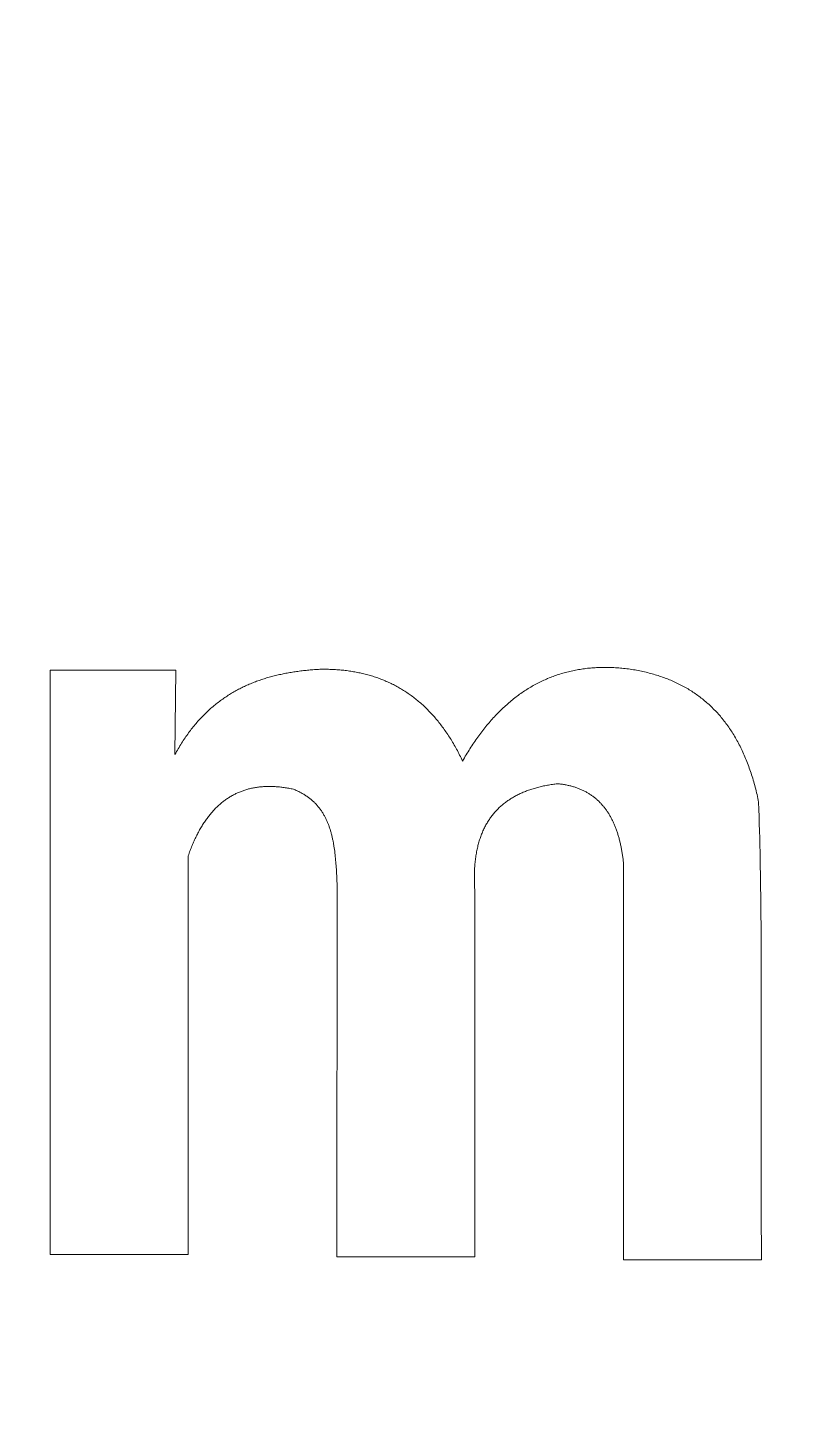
# Model space of a CAD drawing. Header units: millimetres. Extents: x 1182829 to 1183704, y -71582 to -71209.
# Drawn here: x 1182846.99 to 1182847.47, y -71525.89 to -71525.02 of the extents above; entities that cross this region are included whole.
import ezdxf

# ---------------------------------------------------------------- set-up
doc = ezdxf.new("R2010")
doc.units = ezdxf.units.MM
doc.layers.get('0').update_dxf_attribs({"lineweight": 9})

msp = doc.modelspace()

# ---------------------------------------------------------------- linework, layer by layer
msp.add_lwpolyline([(1182847.36738, -71525.80043), (1182847.45472, -71525.80043), (1182847.45472, -71525.80043), (1182847.45467, -71525.7959), (1182847.45462, -71525.79138), (1182847.45458, -71525.78686), (1182847.45454, -71525.78234), (1182847.45451, -71525.77782), (1182847.45448, -71525.7733), (1182847.45446, -71525.76878), (1182847.45443, -71525.76425), (1182847.45442, -71525.75973), (1182847.4544, -71525.75521), (1182847.45438, -71525.74617), (1182847.45438, -71525.73712), (1182847.45438, -71525.72808), (1182847.45439, -71525.71903), (1182847.4544, -71525.70999), (1182847.45442, -71525.70094), (1182847.45444, -71525.69189), (1182847.45449, -71525.6738), (1182847.45451, -71525.66475), (1182847.45453, -71525.6557), (1182847.45454, -71525.64665), (1182847.45454, -71525.63759), (1182847.45453, -71525.62854), (1182847.45452, -71525.61949), (1182847.4545, -71525.61496), (1182847.45449, -71525.61044), (1182847.45447, -71525.60591), (1182847.45444, -71525.60138), (1182847.45442, -71525.59685), (1182847.45438, -71525.59232), (1182847.45435, -71525.5878), (1182847.45431, -71525.58327), (1182847.45426, -71525.57874), (1182847.45421, -71525.57421), (1182847.45415, -71525.56968), (1182847.45409, -71525.56515), (1182847.45403, -71525.56062), (1182847.45395, -71525.55609), (1182847.45387, -71525.55156), (1182847.45379, -71525.54703), (1182847.4537, -71525.5425), (1182847.4536, -71525.53797), (1182847.45349, -71525.53344), (1182847.45338, -71525.5289), (1182847.45326, -71525.52437), (1182847.45313, -71525.51984), (1182847.453, -71525.51531), (1182847.45285, -71525.51077), (1182847.45285, -71525.51077), (1182847.4526, -71525.50955), (1182847.45235, -71525.50834), (1182847.45208, -71525.50713), (1182847.45181, -71525.50594), (1182847.45153, -71525.50475), (1182847.45125, -71525.50358), (1182847.45096, -71525.50241), (1182847.45066, -71525.50125), (1182847.45035, -71525.50011), (1182847.45004, -71525.49897), (1182847.44972, -71525.49784), (1182847.4494, -71525.49672), (1182847.44907, -71525.49561), (1182847.44873, -71525.4945), (1182847.44838, -71525.49341), (1182847.44803, -71525.49233), (1182847.44767, -71525.49126), (1182847.44731, -71525.49019), (1182847.44694, -71525.48913), (1182847.44656, -71525.48809), (1182847.44618, -71525.48705), (1182847.44578, -71525.48602), (1182847.44539, -71525.485), (1182847.44498, -71525.48399), (1182847.44457, -71525.48299), (1182847.44415, -71525.482), (1182847.44373, -71525.48102), (1182847.4433, -71525.48004), (1182847.44286, -71525.47908), (1182847.44242, -71525.47812), (1182847.44197, -71525.47718), (1182847.44151, -71525.47624), (1182847.44105, -71525.47531), (1182847.44058, -71525.47439), (1182847.4401, -71525.47348), (1182847.43962, -71525.47258), (1182847.43913, -71525.47169), (1182847.43863, -71525.4708), (1182847.43813, -71525.46993), (1182847.43762, -71525.46906), (1182847.43711, -71525.4682), (1182847.43658, -71525.46735), (1182847.43606, -71525.46652), (1182847.43552, -71525.46568), (1182847.43498, -71525.46486), (1182847.43443, -71525.46405), (1182847.43388, -71525.46325), (1182847.43332, -71525.46245), (1182847.43275, -71525.46166), (1182847.43218, -71525.46089), (1182847.4316, -71525.46012), (1182847.43102, -71525.45936), (1182847.43042, -71525.45861), (1182847.42982, -71525.45786), (1182847.42922, -71525.45713), (1182847.42861, -71525.4564), (1182847.42799, -71525.45569), (1182847.42737, -71525.45498), (1182847.42674, -71525.45428), (1182847.4261, -71525.45359), (1182847.42546, -71525.4529), (1182847.42481, -71525.45223), (1182847.42415, -71525.45157), (1182847.42349, -71525.45091), (1182847.42283, -71525.45026), (1182847.42215, -71525.44962), (1182847.42147, -71525.44899), (1182847.42078, -71525.44837), (1182847.42009, -71525.44776), (1182847.41939, -71525.44715), (1182847.41869, -71525.44655), (1182847.41798, -71525.44597), (1182847.41726, -71525.44539), (1182847.41654, -71525.44481), (1182847.41581, -71525.44425), (1182847.41507, -71525.4437), (1182847.41433, -71525.44315), (1182847.41358, -71525.44261), (1182847.41282, -71525.44208), (1182847.41206, -71525.44156), (1182847.4113, -71525.44105), (1182847.41052, -71525.44055), (1182847.40974, -71525.44005), (1182847.40896, -71525.43956), (1182847.40817, -71525.43908), (1182847.40737, -71525.43861), (1182847.40657, -71525.43815), (1182847.40576, -71525.4377), (1182847.40494, -71525.43725), (1182847.40412, -71525.43681), (1182847.40329, -71525.43638), (1182847.40246, -71525.43596), (1182847.40162, -71525.43555), (1182847.40077, -71525.43514), (1182847.39992, -71525.43475), (1182847.39906, -71525.43436), (1182847.3982, -71525.43398), (1182847.39733, -71525.43361), (1182847.39645, -71525.43324), (1182847.39557, -71525.43289), (1182847.39468, -71525.43254), (1182847.39379, -71525.4322), (1182847.39289, -71525.43187), (1182847.39198, -71525.43154), (1182847.39107, -71525.43123), (1182847.39015, -71525.43092), (1182847.38923, -71525.43062), (1182847.3883, -71525.43033), (1182847.38736, -71525.43004), (1182847.38642, -71525.42977), (1182847.38548, -71525.4295), (1182847.38452, -71525.42924), (1182847.38356, -71525.42899), (1182847.3826, -71525.42875), (1182847.38163, -71525.42851), (1182847.38065, -71525.42828), (1182847.37967, -71525.42806), (1182847.37868, -71525.42785), (1182847.37768, -71525.42764), (1182847.37668, -71525.42745), (1182847.37568, -71525.42726), (1182847.37467, -71525.42708), (1182847.37365, -71525.42691), (1182847.37263, -71525.42674), (1182847.3716, -71525.42658), (1182847.37056, -71525.42643), (1182847.36952, -71525.42629), (1182847.36848, -71525.42616), (1182847.36848, -71525.42616), (1182847.36743, -71525.42605), (1182847.3664, -71525.42594), (1182847.36536, -71525.42585), (1182847.36434, -71525.42577), (1182847.36331, -71525.42569), (1182847.36229, -71525.42563), (1182847.36127, -71525.42557), (1182847.36026, -71525.42552), (1182847.35925, -71525.42549), (1182847.35824, -71525.42546), (1182847.35724, -71525.42544), (1182847.35624, -71525.42543), (1182847.35525, -71525.42543), (1182847.35425, -71525.42544), (1182847.35327, -71525.42545), (1182847.35228, -71525.42548), (1182847.3513, -71525.42552), (1182847.35033, -71525.42556), (1182847.34936, -71525.42561), (1182847.34839, -71525.42568), (1182847.34742, -71525.42575), (1182847.34646, -71525.42583), (1182847.34551, -71525.42592), (1182847.34455, -71525.42602), (1182847.34361, -71525.42613), (1182847.34266, -71525.42625), (1182847.34172, -71525.42638), (1182847.34078, -71525.42651), (1182847.33985, -71525.42666), (1182847.33892, -71525.42681), (1182847.33799, -71525.42698), (1182847.33707, -71525.42715), (1182847.33615, -71525.42733), (1182847.33523, -71525.42752), (1182847.33432, -71525.42772), (1182847.33341, -71525.42793), (1182847.33251, -71525.42815), (1182847.33161, -71525.42838), (1182847.33071, -71525.42861), (1182847.32982, -71525.42886), (1182847.32893, -71525.42911), (1182847.32804, -71525.42937), (1182847.32716, -71525.42964), (1182847.32628, -71525.42992), (1182847.32541, -71525.43021), (1182847.32454, -71525.43051), (1182847.32367, -71525.43082), (1182847.32281, -71525.43114), (1182847.32195, -71525.43146), (1182847.3211, -71525.4318), (1182847.32024, -71525.43214), (1182847.31939, -71525.43249), (1182847.31855, -71525.43285), (1182847.31771, -71525.43322), (1182847.31687, -71525.4336), (1182847.31604, -71525.43399), (1182847.31521, -71525.43439), (1182847.31438, -71525.43479), (1182847.31356, -71525.4352), (1182847.31274, -71525.43563), (1182847.31193, -71525.43606), (1182847.31112, -71525.4365), (1182847.31031, -71525.43695), (1182847.3095, -71525.43741), (1182847.3087, -71525.43787), (1182847.30791, -71525.43835), (1182847.30711, -71525.43883), (1182847.30632, -71525.43933), (1182847.30554, -71525.43983), (1182847.30476, -71525.44034), (1182847.30398, -71525.44086), (1182847.3032, -71525.44139), (1182847.30243, -71525.44193), (1182847.30166, -71525.44247), (1182847.3009, -71525.44303), (1182847.30014, -71525.44359), (1182847.29938, -71525.44416), (1182847.29863, -71525.44474), (1182847.29788, -71525.44533), (1182847.29714, -71525.44593), (1182847.29639, -71525.44654), (1182847.29565, -71525.44715), (1182847.29492, -71525.44777), (1182847.29419, -71525.44841), (1182847.29346, -71525.44905), (1182847.29274, -71525.4497), (1182847.29202, -71525.45036), (1182847.2913, -71525.45102), (1182847.29059, -71525.4517), (1182847.28988, -71525.45238), (1182847.28917, -71525.45308), (1182847.28847, -71525.45378), (1182847.28777, -71525.45449), (1182847.28707, -71525.45521), (1182847.28638, -71525.45593), (1182847.28569, -71525.45667), (1182847.28501, -71525.45741), (1182847.28433, -71525.45817), (1182847.28365, -71525.45893), (1182847.28298, -71525.4597), (1182847.28231, -71525.46048), (1182847.28164, -71525.46126), (1182847.28098, -71525.46206), (1182847.28032, -71525.46286), (1182847.27966, -71525.46367), (1182847.27901, -71525.46449), (1182847.27836, -71525.46532), (1182847.27771, -71525.46616), (1182847.27707, -71525.46701), (1182847.27643, -71525.46786), (1182847.2758, -71525.46872), (1182847.27517, -71525.4696), (1182847.27454, -71525.47048), (1182847.27391, -71525.47136), (1182847.27329, -71525.47226), (1182847.27268, -71525.47316), (1182847.27206, -71525.47408), (1182847.27145, -71525.475), (1182847.27084, -71525.47593), (1182847.27024, -71525.47687), (1182847.26964, -71525.47781), (1182847.26905, -71525.47877), (1182847.26845, -71525.47973), (1182847.26786, -71525.48071), (1182847.26728, -71525.48169), (1182847.2667, -71525.48267), (1182847.26612, -71525.48367), (1182847.26554, -71525.48468), (1182847.26554, -71525.48468), (1182847.26508, -71525.48371), (1182847.26462, -71525.48276), (1182847.26416, -71525.48181), (1182847.26369, -71525.48088), (1182847.26321, -71525.47995), (1182847.26274, -71525.47903), (1182847.26226, -71525.47812), (1182847.26177, -71525.47722), (1182847.26128, -71525.47632), (1182847.26079, -71525.47544), (1182847.26029, -71525.47456), (1182847.25978, -71525.4737), (1182847.25928, -71525.47284), (1182847.25877, -71525.47199), (1182847.25825, -71525.47115), (1182847.25774, -71525.47031), (1182847.25721, -71525.46949), (1182847.25669, -71525.46867), (1182847.25616, -71525.46787), (1182847.25562, -71525.46707), (1182847.25508, -71525.46628), (1182847.25454, -71525.4655), (1182847.254, -71525.46472), (1182847.25345, -71525.46396), (1182847.25289, -71525.4632), (1182847.25233, -71525.46245), (1182847.25177, -71525.46171), (1182847.25121, -71525.46098), (1182847.25064, -71525.46026), (1182847.25006, -71525.45954), (1182847.24949, -71525.45884), (1182847.2489, -71525.45814), (1182847.24832, -71525.45745), (1182847.24773, -71525.45676), (1182847.24714, -71525.45609), (1182847.24654, -71525.45543), (1182847.24594, -71525.45477), (1182847.24533, -71525.45412), (1182847.24473, -71525.45348), (1182847.24411, -71525.45284), (1182847.2435, -71525.45222), (1182847.24288, -71525.4516), (1182847.24225, -71525.45099), (1182847.24163, -71525.45039), (1182847.241, -71525.4498), (1182847.24036, -71525.44921), (1182847.23972, -71525.44864), (1182847.23908, -71525.44807), (1182847.23843, -71525.4475), (1182847.23778, -71525.44695), (1182847.23713, -71525.44641), (1182847.23647, -71525.44587), (1182847.23581, -71525.44534), (1182847.23515, -71525.44482), (1182847.23448, -71525.4443), (1182847.23381, -71525.4438), (1182847.23313, -71525.4433), (1182847.23245, -71525.44281), (1182847.23177, -71525.44232), (1182847.23108, -71525.44185), (1182847.23039, -71525.44138), (1182847.22969, -71525.44092), (1182847.229, -71525.44047), (1182847.2283, -71525.44002), (1182847.22759, -71525.43959), (1182847.22688, -71525.43916), (1182847.22617, -71525.43874), (1182847.22545, -71525.43832), (1182847.22473, -71525.43791), (1182847.22401, -71525.43752), (1182847.22328, -71525.43712), (1182847.22255, -71525.43674), (1182847.22182, -71525.43636), (1182847.22108, -71525.43599), (1182847.22034, -71525.43563), (1182847.2196, -71525.43528), (1182847.21885, -71525.43493), (1182847.2181, -71525.43459), (1182847.21734, -71525.43426), (1182847.21659, -71525.43393), (1182847.21582, -71525.43361), (1182847.21506, -71525.4333), (1182847.21429, -71525.433), (1182847.21352, -71525.43271), (1182847.21274, -71525.43242), (1182847.21196, -71525.43214), (1182847.21118, -71525.43186), (1182847.21039, -71525.43159), (1182847.2096, -71525.43133), (1182847.20881, -71525.43108), (1182847.20801, -71525.43084), (1182847.20722, -71525.4306), (1182847.20641, -71525.43037), (1182847.20561, -71525.43014), (1182847.2048, -71525.42992), (1182847.20398, -71525.42971), (1182847.20317, -71525.42951), (1182847.20235, -71525.42932), (1182847.20152, -71525.42913), (1182847.2007, -71525.42894), (1182847.19987, -71525.42877), (1182847.19903, -71525.4286), (1182847.1982, -71525.42844), (1182847.19736, -71525.42828), (1182847.19651, -71525.42814), (1182847.19567, -71525.428), (1182847.19482, -71525.42786), (1182847.19396, -71525.42773), (1182847.19311, -71525.42761), (1182847.19225, -71525.4275), (1182847.19139, -71525.42739), (1182847.19052, -71525.42729), (1182847.18965, -71525.4272), (1182847.18878, -71525.42711), (1182847.1879, -71525.42703), (1182847.18702, -71525.42696), (1182847.18614, -71525.42689), (1182847.18526, -71525.42683), (1182847.18437, -71525.42678), (1182847.18348, -71525.42673), (1182847.18258, -71525.42669), (1182847.18169, -71525.42666), (1182847.18078, -71525.42663), (1182847.17988, -71525.42661), (1182847.17897, -71525.42659), (1182847.17806, -71525.42659), (1182847.17715, -71525.42658), (1182847.17623, -71525.42659), (1182847.17623, -71525.42659), (1182847.17535, -71525.42664), (1182847.17447, -71525.42669), (1182847.17359, -71525.42674), (1182847.17271, -71525.4268), (1182847.17183, -71525.42686), (1182847.17096, -71525.42692), (1182847.17009, -71525.42699), (1182847.16921, -71525.42707), (1182847.16835, -71525.42715), (1182847.16748, -71525.42723), (1182847.16661, -71525.42732), (1182847.16575, -71525.42741), (1182847.16489, -71525.4275), (1182847.16403, -71525.4276), (1182847.16317, -71525.4277), (1182847.16231, -71525.42781), (1182847.16146, -71525.42793), (1182847.1606, -71525.42804), (1182847.15975, -71525.42817), (1182847.1589, -71525.42829), (1182847.15806, -71525.42843), (1182847.15721, -71525.42856), (1182847.15637, -71525.4287), (1182847.15553, -71525.42885), (1182847.15469, -71525.429), (1182847.15386, -71525.42916), (1182847.15302, -71525.42932), (1182847.15219, -71525.42949), (1182847.15136, -71525.42966), (1182847.15053, -71525.42983), (1182847.14971, -71525.43002), (1182847.14889, -71525.4302), (1182847.14807, -71525.4304), (1182847.14725, -71525.43059), (1182847.14643, -71525.4308), (1182847.14562, -71525.43101), (1182847.14481, -71525.43122), (1182847.144, -71525.43144), (1182847.14319, -71525.43167), (1182847.14239, -71525.4319), (1182847.14159, -71525.43214), (1182847.14079, -71525.43238), (1182847.13999, -71525.43263), (1182847.1392, -71525.43289), (1182847.1384, -71525.43315), (1182847.13762, -71525.43341), (1182847.13683, -71525.43369), (1182847.13605, -71525.43397), (1182847.13526, -71525.43425), (1182847.13449, -71525.43454), (1182847.13371, -71525.43484), (1182847.13294, -71525.43515), (1182847.13217, -71525.43546), (1182847.1314, -71525.43577), (1182847.13063, -71525.4361), (1182847.12987, -71525.43643), (1182847.12911, -71525.43676), (1182847.12836, -71525.43711), (1182847.1276, -71525.43746), (1182847.12685, -71525.43781), (1182847.1261, -71525.43818), (1182847.12536, -71525.43855), (1182847.12462, -71525.43893), (1182847.12388, -71525.43931), (1182847.12314, -71525.4397), (1182847.12241, -71525.4401), (1182847.12168, -71525.4405), (1182847.12095, -71525.44092), (1182847.12022, -71525.44134), (1182847.1195, -71525.44176), (1182847.11878, -71525.4422), (1182847.11807, -71525.44264), (1182847.11736, -71525.44309), (1182847.11665, -71525.44354), (1182847.11594, -71525.44401), (1182847.11524, -71525.44448), (1182847.11454, -71525.44496), (1182847.11385, -71525.44544), (1182847.11315, -71525.44594), (1182847.11246, -71525.44644), (1182847.11178, -71525.44695), (1182847.1111, -71525.44746), (1182847.11042, -71525.44799), (1182847.10974, -71525.44852), (1182847.10907, -71525.44906), (1182847.1084, -71525.44961), (1182847.10773, -71525.45017), (1182847.10707, -71525.45074), (1182847.10641, -71525.45131), (1182847.10575, -71525.45189), (1182847.1051, -71525.45248), (1182847.10445, -71525.45308), (1182847.10381, -71525.45369), (1182847.10317, -71525.4543), (1182847.10253, -71525.45493), (1182847.1019, -71525.45556), (1182847.10127, -71525.4562), (1182847.10064, -71525.45685), (1182847.10002, -71525.45751), (1182847.0994, -71525.45817), (1182847.09878, -71525.45885), (1182847.09817, -71525.45954), (1182847.09756, -71525.46023), (1182847.09696, -71525.46093), (1182847.09636, -71525.46164), (1182847.09576, -71525.46236), (1182847.09517, -71525.46309), (1182847.09458, -71525.46383), (1182847.09399, -71525.46458), (1182847.09341, -71525.46534), (1182847.09283, -71525.4661), (1182847.09226, -71525.46688), (1182847.09169, -71525.46766), (1182847.09113, -71525.46846), (1182847.09056, -71525.46926), (1182847.09001, -71525.47008), (1182847.08945, -71525.4709), (1182847.0889, -71525.47173), (1182847.08836, -71525.47258), (1182847.08782, -71525.47343), (1182847.08728, -71525.47429), (1182847.08675, -71525.47516), (1182847.08622, -71525.47604), (1182847.0857, -71525.47694), (1182847.08518, -71525.47784), (1182847.08466, -71525.47875), (1182847.08415, -71525.47967), (1182847.08364, -71525.4806), (1182847.08414, -71525.42728), (1182847.00472, -71525.42728), (1182847.00472, -71525.62574), (1182847.00472, -71525.77695), (1182847.00472, -71525.79688), (1182847.09208, -71525.79688), (1182847.09208, -71525.61614), (1182847.09207, -71525.54465), (1182847.09207, -71525.54465), (1182847.09236, -71525.54382), (1182847.09265, -71525.543), (1182847.09294, -71525.54219), (1182847.09324, -71525.54138), (1182847.09355, -71525.54059), (1182847.09385, -71525.5398), (1182847.09416, -71525.53902), (1182847.09448, -71525.53825), (1182847.0948, -71525.53748), (1182847.09512, -71525.53673), (1182847.09544, -71525.53598), (1182847.09577, -71525.53524), (1182847.09611, -71525.53451), (1182847.09644, -71525.53378), (1182847.09678, -71525.53307), (1182847.09713, -71525.53236), (1182847.09747, -71525.53166), (1182847.09783, -71525.53097), (1182847.09818, -71525.53028), (1182847.09854, -71525.52961), (1182847.0989, -71525.52894), (1182847.09927, -71525.52828), (1182847.09964, -71525.52763), (1182847.10001, -71525.52698), (1182847.10039, -71525.52635), (1182847.10077, -71525.52572), (1182847.10115, -71525.5251), (1182847.10154, -71525.52449), (1182847.10193, -71525.52388), (1182847.10233, -71525.52328), (1182847.10273, -71525.5227), (1182847.10313, -71525.52211), (1182847.10353, -71525.52154), (1182847.10394, -71525.52098), (1182847.10436, -71525.52042), (1182847.10477, -71525.51987), (1182847.1052, -71525.51933), (1182847.10562, -71525.5188), (1182847.10605, -71525.51827), (1182847.10648, -71525.51775), (1182847.10691, -71525.51724), (1182847.10735, -71525.51674), (1182847.1078, -71525.51625), (1182847.10824, -71525.51576), (1182847.10869, -71525.51528), (1182847.10915, -71525.51481), (1182847.1096, -71525.51435), (1182847.11006, -71525.51389), (1182847.11053, -71525.51345), (1182847.111, -71525.51301), (1182847.11147, -71525.51258), (1182847.11194, -71525.51215), (1182847.11242, -71525.51174), (1182847.1129, -71525.51133), (1182847.11339, -71525.51093), (1182847.11388, -71525.51054), (1182847.11437, -71525.51015), (1182847.11487, -71525.50978), (1182847.11537, -71525.50941), (1182847.11588, -71525.50905), (1182847.11638, -71525.50869), (1182847.1169, -71525.50835), (1182847.11741, -71525.50801), (1182847.11793, -71525.50768), (1182847.11845, -71525.50736), (1182847.11898, -71525.50704), (1182847.11951, -71525.50674), (1182847.12004, -71525.50644), (1182847.12058, -71525.50615), (1182847.12112, -71525.50586), (1182847.12166, -71525.50559), (1182847.12221, -71525.50532), (1182847.12276, -71525.50506), (1182847.12331, -71525.50481), (1182847.12387, -71525.50456), (1182847.12444, -71525.50432), (1182847.125, -71525.5041), (1182847.12557, -71525.50387), (1182847.12614, -71525.50366), (1182847.12672, -71525.50345), (1182847.1273, -71525.50326), (1182847.12788, -71525.50306), (1182847.12847, -71525.50288), (1182847.12906, -71525.50271), (1182847.12965, -71525.50254), (1182847.13025, -71525.50238), (1182847.13085, -71525.50223), (1182847.13146, -71525.50208), (1182847.13207, -71525.50194), (1182847.13268, -71525.50181), (1182847.1333, -71525.50169), (1182847.13391, -71525.50158), (1182847.13454, -71525.50147), (1182847.13516, -71525.50137), (1182847.13579, -71525.50128), (1182847.13643, -71525.5012), (1182847.13706, -71525.50112), (1182847.13771, -71525.50105), (1182847.13835, -71525.50099), (1182847.139, -71525.50094), (1182847.13965, -71525.50089), (1182847.1403, -71525.50086), (1182847.14096, -71525.50083), (1182847.14162, -71525.5008), (1182847.14229, -71525.50079), (1182847.14296, -71525.50078), (1182847.14363, -71525.50078), (1182847.14431, -71525.50079), (1182847.14499, -71525.5008), (1182847.14567, -71525.50083), (1182847.14636, -71525.50086), (1182847.14705, -71525.50089), (1182847.14774, -71525.50094), (1182847.14844, -71525.50099), (1182847.14914, -71525.50105), (1182847.14985, -71525.50112), (1182847.15056, -71525.5012), (1182847.15127, -71525.50128), (1182847.15198, -71525.50137), (1182847.1527, -71525.50147), (1182847.15342, -71525.50158), (1182847.15415, -71525.50169), (1182847.15488, -71525.50181), (1182847.15561, -71525.50194), (1182847.15635, -71525.50207), (1182847.15709, -71525.50222), (1182847.15783, -71525.50237), (1182847.15858, -71525.50253), (1182847.15858, -71525.50253), (1182847.15917, -71525.50276), (1182847.15975, -71525.503), (1182847.16032, -71525.50325), (1182847.16089, -71525.50351), (1182847.16144, -71525.50376), (1182847.16199, -71525.50403), (1182847.16253, -71525.5043), (1182847.16306, -71525.50457), (1182847.16358, -71525.50485), (1182847.16409, -71525.50514), (1182847.16459, -71525.50542), (1182847.16509, -71525.50572), (1182847.16558, -71525.50602), (1182847.16606, -71525.50632), (1182847.16653, -71525.50663), (1182847.167, -71525.50695), (1182847.16745, -71525.50727), (1182847.1679, -71525.50759), (1182847.16834, -71525.50792), (1182847.16878, -71525.50825), (1182847.16921, -71525.50859), (1182847.16962, -71525.50893), (1182847.17004, -71525.50928), (1182847.17044, -71525.50963), (1182847.17084, -71525.50999), (1182847.17123, -71525.51035), (1182847.17161, -71525.51072), (1182847.17199, -71525.51109), (1182847.17236, -71525.51146), (1182847.17272, -71525.51184), (1182847.17307, -71525.51222), (1182847.17342, -71525.51261), (1182847.17376, -71525.513), (1182847.1741, -71525.51339), (1182847.17443, -71525.51379), (1182847.17475, -71525.51419), (1182847.17507, -71525.5146), (1182847.17538, -71525.51501), (1182847.17568, -71525.51543), (1182847.17598, -71525.51584), (1182847.17627, -71525.51627), (1182847.17655, -71525.51669), (1182847.17683, -71525.51712), (1182847.17711, -71525.51755), (1182847.17737, -71525.51799), (1182847.17764, -71525.51843), (1182847.17789, -71525.51888), (1182847.17814, -71525.51932), (1182847.17839, -71525.51977), (1182847.17863, -71525.52023), (1182847.17886, -71525.52069), (1182847.17909, -71525.52115), (1182847.17931, -71525.52161), (1182847.17953, -71525.52208), (1182847.17975, -71525.52255), (1182847.17995, -71525.52302), (1182847.18016, -71525.5235), (1182847.18036, -71525.52398), (1182847.18055, -71525.52446), (1182847.18074, -71525.52495), (1182847.18092, -71525.52544), (1182847.1811, -71525.52593), (1182847.18128, -71525.52642), (1182847.18145, -71525.52692), (1182847.18161, -71525.52742), (1182847.18177, -71525.52792), (1182847.18193, -71525.52843), (1182847.18208, -71525.52894), (1182847.18223, -71525.52945), (1182847.18238, -71525.52996), (1182847.18252, -71525.53047), (1182847.18266, -71525.53099), (1182847.18279, -71525.53151), (1182847.18292, -71525.53204), (1182847.18304, -71525.53256), (1182847.18317, -71525.53309), (1182847.18328, -71525.53362), (1182847.1834, -71525.53415), (1182847.18351, -71525.53468), (1182847.18362, -71525.53522), (1182847.18372, -71525.53576), (1182847.18383, -71525.5363), (1182847.18392, -71525.53684), (1182847.18402, -71525.53738), (1182847.18411, -71525.53793), (1182847.1842, -71525.53847), (1182847.18437, -71525.53958), (1182847.18453, -71525.54068), (1182847.18468, -71525.5418), (1182847.18482, -71525.54292), (1182847.18495, -71525.54404), (1182847.18507, -71525.54517), (1182847.18518, -71525.54631), (1182847.18529, -71525.54745), (1182847.18539, -71525.54859), (1182847.18548, -71525.54974), (1182847.18556, -71525.55089), (1182847.18564, -71525.55205), (1182847.18572, -71525.55321), (1182847.18579, -71525.55437), (1182847.18586, -71525.55553), (1182847.18599, -71525.55787), (1182847.18611, -71525.5602), (1182847.18622, -71525.56254), (1182847.18599, -71525.79836), (1182847.27335, -71525.79836), (1182847.27335, -71525.63061), (1182847.27341, -71525.56807), (1182847.27341, -71525.56807), (1182847.27333, -71525.56703), (1182847.27326, -71525.56599), (1182847.2732, -71525.56496), (1182847.27315, -71525.56394), (1182847.27311, -71525.56293), (1182847.27308, -71525.56193), (1182847.27305, -71525.56094), (1182847.27304, -71525.55996), (1182847.27303, -71525.55899), (1182847.27303, -71525.55802), (1182847.27304, -71525.55707), (1182847.27306, -71525.55612), (1182847.27308, -71525.55518), (1182847.27311, -71525.55425), (1182847.27316, -71525.55333), (1182847.27321, -71525.55242), (1182847.27327, -71525.55151), (1182847.27333, -71525.55062), (1182847.27341, -71525.54973), (1182847.27349, -71525.54885), (1182847.27358, -71525.54799), (1182847.27368, -71525.54712), (1182847.27379, -71525.54627), (1182847.27391, -71525.54543), (1182847.27403, -71525.54459), (1182847.27416, -71525.54377), (1182847.2743, -71525.54295), (1182847.27445, -71525.54214), (1182847.27461, -71525.54134), (1182847.27477, -71525.54054), (1182847.27495, -71525.53976), (1182847.27513, -71525.53898), (1182847.27531, -71525.53821), (1182847.27551, -71525.53745), (1182847.27571, -71525.5367), (1182847.27592, -71525.53596), (1182847.27614, -71525.53522), (1182847.27637, -71525.53449), (1182847.27661, -71525.53377), (1182847.27685, -71525.53306), (1182847.2771, -71525.53236), (1182847.27736, -71525.53166), (1182847.27762, -71525.53098), (1182847.2779, -71525.5303), (1182847.27818, -71525.52963), (1182847.27847, -71525.52896), (1182847.27876, -71525.52831), (1182847.27906, -71525.52766), (1182847.27938, -71525.52702), (1182847.27969, -71525.52639), (1182847.28002, -71525.52576), (1182847.28035, -71525.52515), (1182847.28069, -71525.52454), (1182847.28104, -71525.52394), (1182847.2814, -71525.52334), (1182847.28176, -71525.52276), (1182847.28213, -71525.52218), (1182847.28251, -71525.52161), (1182847.28289, -71525.52105), (1182847.28329, -71525.52049), (1182847.28369, -71525.51994), (1182847.28409, -71525.5194), (1182847.28451, -71525.51887), (1182847.28493, -71525.51835), (1182847.28536, -71525.51783), (1182847.28579, -71525.51732), (1182847.28623, -71525.51681), (1182847.28668, -71525.51632), (1182847.28714, -71525.51583), (1182847.2876, -71525.51535), (1182847.28807, -71525.51487), (1182847.28855, -71525.51441), (1182847.28903, -71525.51395), (1182847.28952, -71525.5135), (1182847.29002, -71525.51305), (1182847.29053, -71525.51261), (1182847.29104, -71525.51218), (1182847.29156, -71525.51176), (1182847.29208, -71525.51134), (1182847.29262, -71525.51093), (1182847.29315, -71525.51053), (1182847.2937, -71525.51013), (1182847.29425, -71525.50975), (1182847.29481, -71525.50936), (1182847.29538, -71525.50899), (1182847.29595, -71525.50862), (1182847.29653, -71525.50826), (1182847.29711, -71525.50791), (1182847.29771, -71525.50756), (1182847.29831, -71525.50722), (1182847.29891, -71525.50688), (1182847.29952, -71525.50656), (1182847.30014, -71525.50624), (1182847.30076, -71525.50592), (1182847.3014, -71525.50561), (1182847.30203, -71525.50531), (1182847.30268, -71525.50502), (1182847.30333, -71525.50473), (1182847.30398, -71525.50445), (1182847.30465, -71525.50418), (1182847.30532, -71525.50391), (1182847.30599, -71525.50365), (1182847.30667, -71525.50339), (1182847.30736, -71525.50315), (1182847.30805, -71525.5029), (1182847.30875, -71525.50267), (1182847.30946, -71525.50244), (1182847.31017, -71525.50221), (1182847.31089, -71525.502), (1182847.31162, -71525.50179), (1182847.31235, -71525.50158), (1182847.31308, -71525.50139), (1182847.31382, -71525.50119), (1182847.31457, -71525.50101), (1182847.31533, -71525.50083), (1182847.31609, -71525.50065), (1182847.31685, -71525.50049), (1182847.31763, -71525.50033), (1182847.3184, -71525.50017), (1182847.31919, -71525.50002), (1182847.31998, -71525.49988), (1182847.32077, -71525.49974), (1182847.32157, -71525.49961), (1182847.32238, -71525.49948), (1182847.32319, -71525.49936), (1182847.32401, -71525.49925), (1182847.32484, -71525.49914), (1182847.32567, -71525.49904), (1182847.32567, -71525.49904), (1182847.3263, -71525.4991), (1182847.32692, -71525.49917), (1182847.32754, -71525.49925), (1182847.32815, -71525.49933), (1182847.32876, -71525.49942), (1182847.32936, -71525.49952), (1182847.32996, -71525.49962), (1182847.33055, -71525.49972), (1182847.33114, -71525.49983), (1182847.33172, -71525.49995), (1182847.3323, -71525.50008), (1182847.33287, -71525.50021), (1182847.33343, -71525.50034), (1182847.33399, -71525.50048), (1182847.33455, -71525.50063), (1182847.3351, -71525.50078), (1182847.33564, -71525.50094), (1182847.33618, -71525.50111), (1182847.33671, -71525.50128), (1182847.33724, -71525.50145), (1182847.33776, -71525.50164), (1182847.33828, -71525.50182), (1182847.3388, -71525.50202), (1182847.3393, -71525.50221), (1182847.33981, -71525.50242), (1182847.3403, -71525.50263), (1182847.3408, -71525.50284), (1182847.34128, -71525.50306), (1182847.34177, -71525.50329), (1182847.34224, -71525.50352), (1182847.34271, -71525.50376), (1182847.34318, -71525.504), (1182847.34364, -71525.50425), (1182847.3441, -71525.50451), (1182847.34455, -71525.50476), (1182847.345, -71525.50503), (1182847.34544, -71525.5053), (1182847.34588, -71525.50557), (1182847.34631, -71525.50586), (1182847.34674, -71525.50614), (1182847.34716, -71525.50643), (1182847.34758, -71525.50673), (1182847.348, -71525.50703), (1182847.3484, -71525.50734), (1182847.34881, -71525.50765), (1182847.34921, -71525.50797), (1182847.3496, -71525.50829), (1182847.34999, -71525.50862), (1182847.35038, -71525.50895), (1182847.35076, -71525.50929), (1182847.35113, -71525.50964), (1182847.3515, -71525.50998), (1182847.35187, -71525.51034), (1182847.35223, -71525.5107), (1182847.35259, -71525.51106), (1182847.35294, -71525.51143), (1182847.35329, -71525.5118), (1182847.35363, -71525.51218), (1182847.35397, -71525.51257), (1182847.35431, -71525.51296), (1182847.35464, -71525.51335), (1182847.35496, -71525.51375), (1182847.35528, -71525.51415), (1182847.3556, -71525.51456), (1182847.35591, -71525.51497), (1182847.35622, -71525.51539), (1182847.35652, -71525.51582), (1182847.35682, -71525.51624), (1182847.35712, -71525.51668), (1182847.35741, -71525.51711), (1182847.35769, -71525.51756), (1182847.35798, -71525.518), (1182847.35825, -71525.51846), (1182847.35853, -71525.51891), (1182847.3588, -71525.51937), (1182847.35906, -71525.51984), (1182847.35932, -71525.52031), (1182847.35958, -71525.52079), (1182847.35983, -71525.52127), (1182847.36008, -71525.52175), (1182847.36032, -71525.52224), (1182847.36056, -71525.52273), (1182847.3608, -71525.52323), (1182847.36103, -71525.52373), (1182847.36126, -71525.52424), (1182847.36148, -71525.52475), (1182847.3617, -71525.52527), (1182847.36192, -71525.52579), (1182847.36213, -71525.52631), (1182847.36234, -71525.52684), (1182847.36254, -71525.52738), (1182847.36274, -71525.52791), (1182847.36294, -71525.52846), (1182847.36313, -71525.529), (1182847.36332, -71525.52956), (1182847.3635, -71525.53011), (1182847.36368, -71525.53067), (1182847.36386, -71525.53123), (1182847.36403, -71525.5318), (1182847.3642, -71525.53238), (1182847.36436, -71525.53295), (1182847.36452, -71525.53353), (1182847.36468, -71525.53412), (1182847.36484, -71525.53471), (1182847.36499, -71525.5353), (1182847.36513, -71525.5359), (1182847.36528, -71525.5365), (1182847.36542, -71525.53711), (1182847.36555, -71525.53772), (1182847.36568, -71525.53833), (1182847.36581, -71525.53895), (1182847.36594, -71525.53957), (1182847.36606, -71525.54019), (1182847.36618, -71525.54082), (1182847.36629, -71525.54146), (1182847.3664, -71525.5421), (1182847.36651, -71525.54274), (1182847.36661, -71525.54338), (1182847.36671, -71525.54403), (1182847.36681, -71525.54469), (1182847.3669, -71525.54534), (1182847.36699, -71525.546), (1182847.36708, -71525.54667), (1182847.36716, -71525.54734), (1182847.36724, -71525.54801), (1182847.36732, -71525.54869), (1182847.36739, -71525.54937), (1182847.36746, -71525.55005), (1182847.36738, -71525.80043), (1182847.36738, -71525.80043), (1182847.36738, -71525.80043), (1182847.36738, -71525.80043)])
for radius in [1.5, 1.4775, 1.1775]:
    msp.add_circle((1182846.58416, -71525.25959), radius)

doc.saveas('drawing.dxf')
